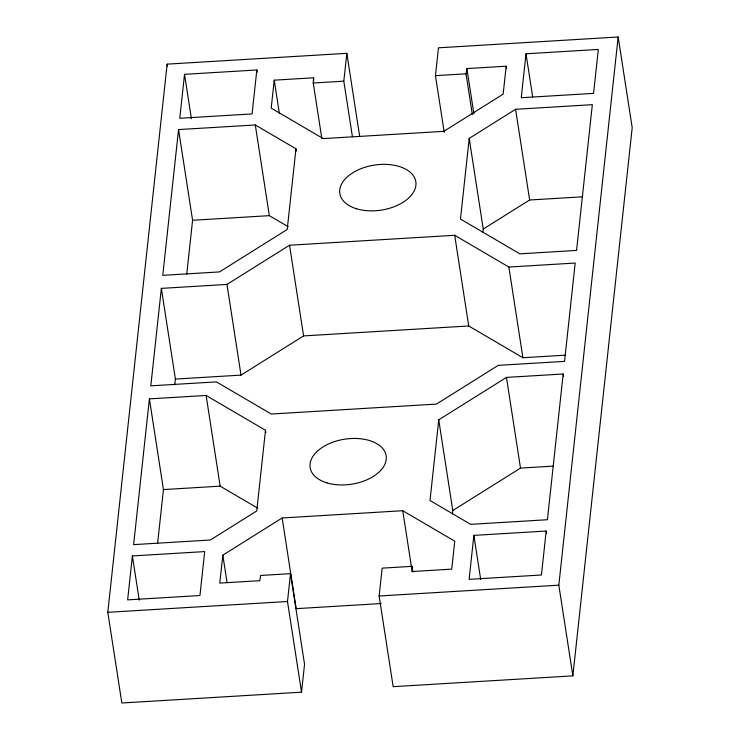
<?xml version="1.0" encoding="UTF-8"?>
<svg xmlns="http://www.w3.org/2000/svg" width="740" height="740" viewBox="0 0 740 740"><rect width="100%" height="100%" fill="white"/><g stroke="black" fill="none" stroke-linecap="round" stroke-linejoin="round"><path stroke-width="1.11" d="M321.845 138.556L313.242 83.01L313.51 77.802L274.226 80.17L271.201 108.114L323.214 138.602L443.815 131.341L503.154 94.156L506.179 66.212L466.894 68.58L466.024 73.815L472.342 114.626M444.231 132.34L435.453 75.656L438.469 47.813L618.159 37L632.201 127.687L572.862 675.861L393.171 686.674L379.13 595.987L382.145 568.144L412.004 566.35L411.736 571.548L451.733 569.143L454.758 541.199L402.745 510.711L282.144 517.972L222.814 555.157L219.789 583.101L259.786 580.687L260.656 575.452L290.506 573.657L304.547 664.344L301.532 692.187L121.841 703L107.8 612.313L167.138 64.14L346.829 53.326L359.64 136.077M132.395 555.943L127.641 599.881L199.948 595.534L204.703 551.587L132.395 555.943L139.24 600.149M149.397 398.879L133.626 544.631L210.363 540.006L256.752 510.942L265.493 430.264L206.118 395.475L149.397 398.879L163.438 489.575L157.602 543.512M161.357 288.378L150.812 385.827L216.431 381.886L271.275 414.03L436.415 404.086L498.224 365.357L564.555 361.37L575.193 263.042L508.861 267.038L454.693 235.283L289.543 245.227L226.977 284.428L161.357 288.378L175.399 379.065L174.779 384.8M178.553 129.583L162.772 275.326L219.493 271.913L287.222 229.474L295.954 148.796L255.291 124.968L178.553 129.583L192.585 220.27L186.748 274.207M184.528 74.324L179.774 118.27L252.081 113.923L256.836 69.976L184.528 74.324L191.373 118.539M301.532 692.187L287.49 601.5L290.506 573.657M352.416 136.715L343.813 81.169L346.829 53.326M438.737 419.839L430.005 500.518L470.668 524.346L547.415 519.73L563.186 373.987L506.465 377.4L438.737 419.839L452.778 510.526L452.408 513.939M469.206 138.371L460.474 219.049L519.841 253.839L576.562 250.425L592.342 104.682L515.595 109.298L469.206 138.371L483.248 229.058L482.878 232.471M473.877 535.39L469.123 579.337L541.43 574.989L546.185 531.043L473.877 535.39L480.723 579.605M526.01 53.78L521.256 97.726L593.563 93.37L598.318 49.432L526.01 53.78L532.68 96.857M572.862 675.861L558.82 585.173L618.159 37M175.399 379.065L241.018 375.115L303.585 335.914L468.725 325.97L522.903 357.725L565.221 355.182M483.248 229.058L529.637 199.994L582.324 196.822M452.778 510.526L520.507 468.087L553.4 466.108M313.242 83.01L343.813 81.169M435.453 75.656L466.024 73.815M192.585 220.27L269.332 215.654L288.175 226.699M163.438 489.575L220.159 486.162L257.761 508.195M107.8 612.313L287.49 601.5M379.13 595.987L558.82 585.173M381.183 603.544L296.185 608.659L282.144 517.972M563.186 373.987L563.538 376.253M515.595 109.298L529.637 199.994M506.179 66.212L506.53 68.478M508.861 267.038L522.903 357.725M546.185 531.043L546.536 533.309M466.894 68.58L473.915 113.923M506.465 377.4L520.507 468.087M454.693 235.283L468.725 325.97M412.004 566.35L412.874 572.011M402.745 510.711L411.348 566.257M313.51 77.802L313.862 80.077M295.954 148.796L296.305 151.062M274.226 80.17L279.313 113.044M289.543 245.227L303.585 335.914M256.836 69.976L257.187 72.242M255.291 124.968L269.332 215.654M265.493 430.264L265.836 432.53M226.977 284.428L241.018 375.115M167.138 64.14L167.49 66.406M206.118 395.475L220.159 486.162M222.814 555.157L227.023 582.362M326.932 482.887A38.462 22.774 -8.8 0 0 386.234 459.411A38.462 22.774 -8.8 0 0 331.27 442.798A38.462 22.774 -8.8 0 0 326.932 482.887M356.606 208.8A38.462 22.774 -8.8 0 0 415.899 185.324A38.462 22.774 -8.8 0 0 360.944 168.711A38.462 22.774 -8.8 0 0 356.606 208.8"/></g></svg>
